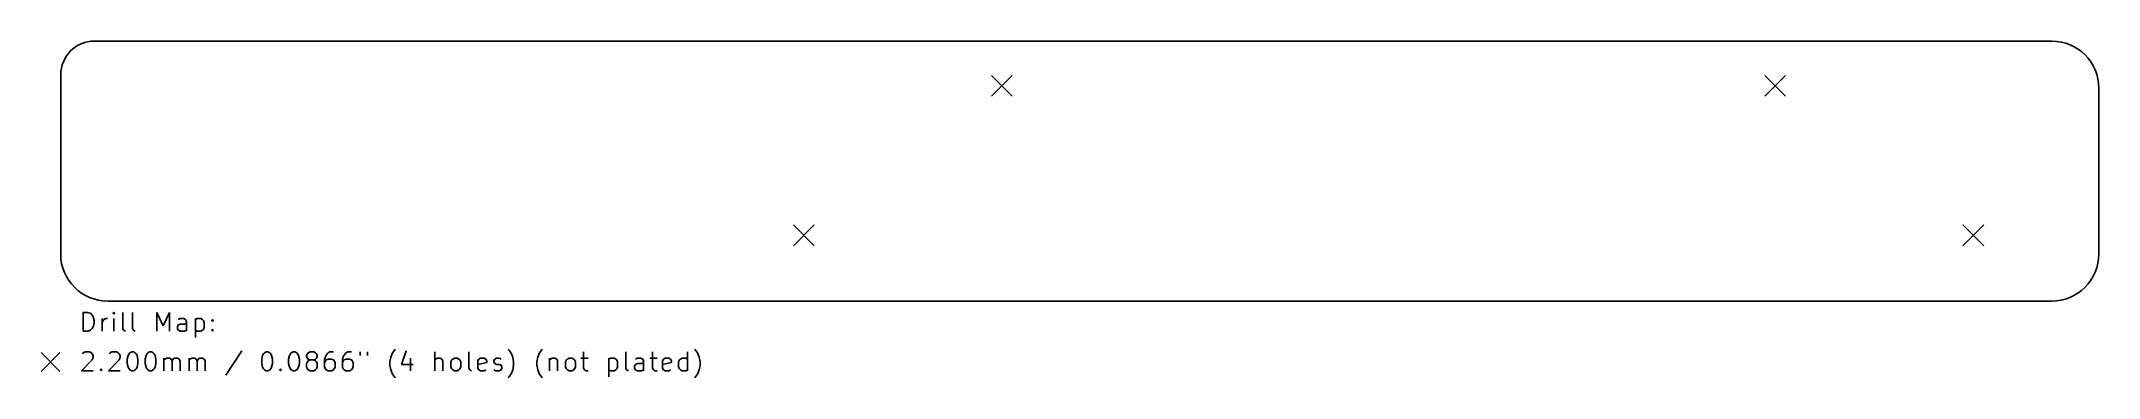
# Model space of a CAD drawing. Extents: x 25 to 244, y -132 to -97.
import ezdxf

# ---------------------------------------------------------------- set-up
doc = ezdxf.new("R2010")
doc.units = 0
doc.layers.add('BLACK', color=7, linetype='CONTINUOUS')

msp = doc.modelspace()

# ---------------------------------------------------------------- linework, layer by layer
at = {"layer": 'BLACK', "linetype": 'CONTINUOUS'}
for p, q in [((30.8611, -96.6533), (238.785, -96.6533)), ((27.2797, -119.285), (27.2797, -100.235)), ((126.167, -100.322), (128.367, -102.522)), ((128.367, -100.322), (126.167, -102.522)), ((208.31, -100.322), (210.51, -102.522)), ((210.51, -100.322), (208.31, -102.522)), ((243.789, -101.657), (243.789, -119.285)), ((105.123, -116.197), (107.323, -118.397)), ((107.323, -116.197), (105.123, -118.397)), ((229.354, -116.197), (231.554, -118.397)), ((231.554, -116.197), (229.354, -118.397)), ((238.785, -124.289), (32.2835, -124.289)), ((29.6809, -127.489), (29.6809, -125.489)), ((29.6809, -125.489), (30.1571, -125.489)), ((30.1571, -125.489), (30.4428, -125.584)), ((30.4428, -125.584), (30.6333, -125.775)), ((30.6333, -125.775), (30.7285, -125.965)), ((30.7285, -125.965), (30.8237, -126.346)), ((30.8237, -126.632), (30.7285, -127.013)), ((30.8237, -126.346), (30.8237, -126.632)), ((31.6809, -127.489), (31.6809, -126.155)), ((31.6809, -126.536), (31.7761, -126.346)), ((31.7761, -126.346), (31.8714, -126.251)), ((31.8714, -126.251), (32.0618, -126.155)), ((32.0618, -126.155), (32.2523, -126.155)), ((32.919, -125.489), (32.8237, -125.584)), ((32.8237, -125.584), (32.919, -125.679)), ((33.0142, -125.584), (32.919, -125.489)), ((32.919, -125.489), (32.919, -125.679)), ((32.919, -125.679), (33.0142, -125.584)), ((32.919, -127.489), (32.919, -126.155)), ((33.8714, -127.203), (33.8714, -125.489)), ((34.919, -127.203), (34.919, -125.489)), ((37.4904, -127.489), (37.4904, -125.489)), ((37.4904, -125.489), (38.1571, -126.917)), ((38.1571, -126.917), (38.8237, -125.489)), ((38.8237, -125.489), (38.8237, -127.489)), ((39.9666, -126.155), (39.7761, -126.251)), ((39.7761, -126.822), (39.9666, -126.727)), ((40.3476, -126.155), (39.9666, -126.155)), ((39.9666, -126.727), (40.4428, -126.727)), ((40.538, -126.251), (40.3476, -126.155)), ((40.4428, -126.727), (40.6333, -126.632)), ((40.6333, -126.441), (40.538, -126.251)), ((40.6333, -127.489), (40.6333, -126.441)), ((41.5857, -126.155), (41.5857, -128.155)), ((41.5857, -126.251), (41.7761, -126.155)), ((41.7761, -126.155), (42.1571, -126.155)), ((42.1571, -126.155), (42.3476, -126.251)), ((42.3476, -126.251), (42.4428, -126.346)), ((42.4428, -126.346), (42.538, -126.536)), ((42.538, -126.536), (42.538, -127.108)), ((43.2999, -126.346), (43.3952, -126.251)), ((43.3952, -126.441), (43.2999, -126.346)), ((43.3952, -126.251), (43.4904, -126.346)), ((43.3952, -126.251), (43.3952, -126.441)), ((43.4904, -126.346), (43.3952, -126.441)), ((30.1571, -127.489), (29.6809, -127.489)), ((30.4428, -127.394), (30.1571, -127.489)), ((30.6333, -127.203), (30.4428, -127.394)), ((30.7285, -127.013), (30.6333, -127.203)), ((33.9666, -127.394), (33.8714, -127.203)), ((34.1571, -127.489), (33.9666, -127.394)), ((35.0142, -127.394), (34.919, -127.203)), ((35.2047, -127.489), (35.0142, -127.394)), ((39.6809, -127.013), (39.7761, -126.822)), ((39.6809, -127.203), (39.6809, -127.013)), ((39.7761, -127.394), (39.6809, -127.203)), ((39.9666, -127.489), (39.7761, -127.394)), ((40.4428, -127.489), (39.9666, -127.489)), ((40.6333, -127.394), (40.4428, -127.489)), ((41.7761, -127.489), (41.5857, -127.394)), ((42.1571, -127.489), (41.7761, -127.489)), ((42.3476, -127.394), (42.1571, -127.489)), ((42.4428, -127.298), (42.3476, -127.394)), ((42.538, -127.108), (42.4428, -127.298)), ((43.2999, -127.394), (43.3952, -127.298)), ((43.3952, -127.489), (43.2999, -127.394)), ((43.3952, -127.298), (43.4904, -127.394)), ((43.3952, -127.298), (43.3952, -127.489)), ((43.4904, -127.394), (43.3952, -127.489)), ((25.2047, -129.764), (27.2047, -131.764)), ((27.2047, -129.764), (25.2047, -131.764)), ((30.6333, -130.546), (29.4904, -131.689)), ((29.5857, -129.879), (29.6809, -129.784)), ((29.6809, -129.784), (29.8714, -129.689)), ((29.8714, -129.689), (30.3476, -129.689)), ((30.3476, -129.689), (30.538, -129.784)), ((30.538, -129.784), (30.6333, -129.879)), ((30.6333, -129.879), (30.7285, -130.07)), ((30.7285, -130.26), (30.6333, -130.546)), ((30.7285, -130.07), (30.7285, -130.26)), ((33.4904, -130.546), (32.3476, -131.689)), ((32.4428, -129.879), (32.538, -129.784)), ((32.538, -129.784), (32.7285, -129.689)), ((32.7285, -129.689), (33.2047, -129.689)), ((33.2047, -129.689), (33.3952, -129.784)), ((33.3952, -129.784), (33.4904, -129.879)), ((33.4904, -129.879), (33.5857, -130.07)), ((33.5857, -130.26), (33.4904, -130.546)), ((33.5857, -130.07), (33.5857, -130.26)), ((34.3476, -130.451), (34.4428, -130.07)), ((34.3476, -130.927), (34.3476, -130.451)), ((34.4428, -131.308), (34.3476, -130.927)), ((34.4428, -130.07), (34.538, -129.879)), ((34.538, -129.879), (34.6333, -129.784)), ((34.6333, -129.784), (34.8237, -129.689)), ((34.8237, -129.689), (35.0142, -129.689)), ((35.0142, -129.689), (35.2047, -129.784)), ((35.2047, -129.784), (35.2999, -129.879)), ((35.2999, -129.879), (35.3952, -130.07)), ((35.3952, -130.07), (35.4904, -130.451)), ((35.4904, -130.927), (35.3952, -131.308)), ((35.4904, -130.451), (35.4904, -130.927)), ((36.2523, -130.451), (36.3476, -130.07)), ((36.2523, -130.927), (36.2523, -130.451)), ((36.3476, -131.308), (36.2523, -130.927)), ((36.3476, -130.07), (36.4428, -129.879)), ((36.4428, -129.879), (36.538, -129.784)), ((36.538, -129.784), (36.7285, -129.689)), ((36.7285, -129.689), (36.919, -129.689)), ((36.919, -129.689), (37.1095, -129.784)), ((37.1095, -129.784), (37.2047, -129.879)), ((37.2047, -129.879), (37.2999, -130.07)), ((37.2999, -130.07), (37.3952, -130.451)), ((37.3952, -130.927), (37.2999, -131.308)), ((37.3952, -130.451), (37.3952, -130.927)), ((38.2523, -131.689), (38.2523, -130.355)), ((38.2523, -130.546), (38.3476, -130.451)), ((38.3476, -130.451), (38.538, -130.355)), ((38.538, -130.355), (38.8237, -130.355)), ((38.8237, -130.355), (39.0142, -130.451)), ((39.0142, -130.451), (39.1095, -130.641)), ((39.1095, -130.641), (39.2047, -130.451)), ((39.1095, -130.641), (39.1095, -131.689)), ((39.2047, -130.451), (39.3952, -130.355)), ((39.3952, -130.355), (39.6809, -130.355)), ((39.6809, -130.355), (39.8714, -130.451)), ((39.8714, -130.451), (39.9666, -130.641)), ((39.9666, -130.641), (39.9666, -131.689)), ((40.919, -131.689), (40.919, -130.355)), ((40.919, -130.546), (41.0142, -130.451)), ((41.0142, -130.451), (41.2047, -130.355)), ((41.2047, -130.355), (41.4904, -130.355)), ((41.4904, -130.355), (41.6809, -130.451)), ((41.6809, -130.451), (41.7761, -130.641)), ((41.7761, -130.641), (41.8714, -130.451)), ((41.7761, -130.641), (41.7761, -131.689)), ((41.8714, -130.451), (42.0618, -130.355)), ((42.0618, -130.355), (42.3476, -130.355)), ((42.3476, -130.355), (42.538, -130.451)), ((42.538, -130.451), (42.6333, -130.641)), ((42.6333, -130.641), (42.6333, -131.689)), ((46.538, -129.594), (44.8237, -132.165)), ((48.6333, -130.451), (48.7285, -130.07)), ((48.6333, -130.927), (48.6333, -130.451)), ((48.7285, -131.308), (48.6333, -130.927)), ((48.7285, -130.07), (48.8237, -129.879)), ((48.8237, -129.879), (48.919, -129.784)), ((48.919, -129.784), (49.1095, -129.689)), ((49.1095, -129.689), (49.2999, -129.689)), ((49.2999, -129.689), (49.4904, -129.784)), ((49.4904, -129.784), (49.5857, -129.879)), ((49.5857, -129.879), (49.6809, -130.07)), ((49.6809, -130.07), (49.7761, -130.451)), ((49.7761, -130.927), (49.6809, -131.308)), ((49.7761, -130.451), (49.7761, -130.927)), ((51.4904, -130.451), (51.5857, -130.07)), ((51.4904, -130.927), (51.4904, -130.451)), ((51.5857, -131.308), (51.4904, -130.927)), ((51.5857, -130.07), (51.6809, -129.879)), ((51.6809, -129.879), (51.7761, -129.784)), ((51.7761, -129.784), (51.9666, -129.689)), ((51.9666, -129.689), (52.1571, -129.689)), ((52.1571, -129.689), (52.3476, -129.784)), ((52.3476, -129.784), (52.4428, -129.879)), ((52.4428, -129.879), (52.538, -130.07)), ((52.538, -130.07), (52.6333, -130.451)), ((52.6333, -130.927), (52.538, -131.308)), ((52.6333, -130.451), (52.6333, -130.927)), ((53.3952, -130.07), (53.4904, -129.879)), ((53.3952, -130.165), (53.3952, -130.07)), ((53.4904, -130.355), (53.3952, -130.165)), ((53.4904, -130.736), (53.3952, -130.927)), ((53.3952, -130.927), (53.3952, -131.308)), ((53.4904, -129.879), (53.5857, -129.784)), ((53.5857, -130.451), (53.4904, -130.355)), ((53.5857, -130.641), (53.4904, -130.736)), ((53.5857, -129.784), (53.7761, -129.689)), ((53.7761, -130.546), (53.5857, -130.451)), ((53.7761, -130.546), (53.5857, -130.641)), ((53.7761, -129.689), (54.1571, -129.689)), ((54.1571, -130.546), (53.7761, -130.546)), ((54.1571, -129.689), (54.3476, -129.784)), ((54.3476, -130.451), (54.1571, -130.546)), ((54.3476, -130.641), (54.1571, -130.546)), ((54.3476, -129.784), (54.4428, -129.879)), ((54.4428, -130.355), (54.3476, -130.451)), ((54.4428, -130.736), (54.3476, -130.641)), ((54.4428, -129.879), (54.538, -130.07)), ((54.538, -130.165), (54.4428, -130.355)), ((54.538, -130.927), (54.4428, -130.736)), ((54.538, -130.07), (54.538, -130.165)), ((54.538, -131.308), (54.538, -130.927)), ((55.3952, -130.165), (55.2999, -130.546)), ((55.2999, -130.546), (55.2999, -131.308)), ((55.3952, -130.641), (55.2999, -130.832)), ((55.5857, -129.879), (55.3952, -130.165)), ((55.4904, -130.546), (55.3952, -130.641)), ((55.6809, -130.451), (55.4904, -130.546)), ((55.6809, -129.784), (55.5857, -129.879)), ((55.8714, -129.689), (55.6809, -129.784)), ((56.0618, -130.451), (55.6809, -130.451)), ((56.2523, -129.689), (55.8714, -129.689)), ((56.2523, -130.546), (56.0618, -130.451)), ((56.3476, -130.641), (56.2523, -130.546)), ((56.4428, -130.832), (56.3476, -130.641)), ((56.4428, -131.308), (56.4428, -130.832)), ((57.2999, -130.165), (57.2047, -130.546)), ((57.2047, -130.546), (57.2047, -131.308)), ((57.2999, -130.641), (57.2047, -130.832)), ((57.4904, -129.879), (57.2999, -130.165)), ((57.3952, -130.546), (57.2999, -130.641)), ((57.5857, -130.451), (57.3952, -130.546)), ((57.5857, -129.784), (57.4904, -129.879)), ((57.7761, -129.689), (57.5857, -129.784)), ((57.9666, -130.451), (57.5857, -130.451)), ((58.1571, -129.689), (57.7761, -129.689)), ((58.1571, -130.546), (57.9666, -130.451)), ((58.2523, -130.641), (58.1571, -130.546)), ((58.3476, -130.832), (58.2523, -130.641)), ((58.3476, -131.308), (58.3476, -130.832)), ((59.1095, -129.689), (59.1095, -130.07)), ((59.8714, -129.689), (59.8714, -130.07)), ((62.2523, -130.736), (62.3476, -130.26)), ((62.2523, -131.117), (62.2523, -130.736)), ((62.3476, -131.594), (62.2523, -131.117)), ((62.3476, -130.26), (62.4428, -129.975)), ((62.4428, -129.975), (62.538, -129.784)), ((62.538, -129.784), (62.7285, -129.498)), ((62.7285, -129.498), (62.8238, -129.403)), ((63.9666, -129.594), (63.4904, -131.022)), ((63.4904, -131.022), (64.7285, -131.022)), ((64.4428, -130.355), (64.4428, -131.689)), ((67.0142, -131.689), (67.0142, -129.689)), ((67.1095, -130.451), (67.0142, -130.546)), ((67.2999, -130.355), (67.1095, -130.451)), ((67.5857, -130.355), (67.2999, -130.355)), ((67.7761, -130.451), (67.5857, -130.355)), ((67.8714, -130.641), (67.7761, -130.451)), ((67.8714, -131.689), (67.8714, -130.641)), ((68.7285, -130.736), (68.8238, -130.546)), ((68.7285, -131.308), (68.7285, -130.736)), ((68.8238, -130.546), (68.919, -130.451)), ((68.919, -130.451), (69.1095, -130.355)), ((69.1095, -130.355), (69.3952, -130.355)), ((69.3952, -130.355), (69.5857, -130.451)), ((69.5857, -130.451), (69.6809, -130.546)), ((69.6809, -130.546), (69.7761, -130.736)), ((69.7761, -130.736), (69.7761, -131.308)), ((70.6333, -131.403), (70.6333, -129.689)), ((71.5857, -130.641), (71.6809, -130.451)), ((71.5857, -131.403), (71.5857, -130.641)), ((72.538, -130.832), (71.5857, -131.022)), ((71.6809, -130.451), (71.8714, -130.355)), ((71.8714, -130.355), (72.2523, -130.355)), ((72.2523, -130.355), (72.4428, -130.451)), ((72.4428, -130.451), (72.538, -130.641)), ((72.538, -130.641), (72.538, -130.832)), ((73.2999, -130.641), (73.3952, -130.451)), ((73.2999, -130.736), (73.2999, -130.641)), ((73.3952, -130.927), (73.2999, -130.736)), ((73.3952, -130.451), (73.5857, -130.355)), ((73.5857, -131.022), (73.3952, -130.927)), ((73.5857, -130.355), (73.8714, -130.355)), ((73.8714, -131.022), (73.5857, -131.022)), ((73.8714, -130.355), (74.0618, -130.451)), ((74.0618, -131.117), (73.8714, -131.022)), ((74.1571, -131.308), (74.0618, -131.117)), ((74.919, -129.498), (74.8238, -129.403)), ((75.1095, -129.784), (74.919, -129.498)), ((75.2047, -129.975), (75.1095, -129.784)), ((75.2999, -130.26), (75.2047, -129.975)), ((75.3952, -130.736), (75.2999, -130.26)), ((75.2999, -131.594), (75.3952, -131.117)), ((75.3952, -131.117), (75.3952, -130.736)), ((77.8714, -130.736), (77.9666, -130.26)), ((77.8714, -131.117), (77.8714, -130.736)), ((77.9666, -131.594), (77.8714, -131.117)), ((77.9666, -130.26), (78.0618, -129.975)), ((78.0618, -129.975), (78.1571, -129.784)), ((78.1571, -129.784), (78.3476, -129.498)), ((78.3476, -129.498), (78.4428, -129.403)), ((79.2047, -130.355), (79.2047, -131.689)), ((79.2047, -130.546), (79.2999, -130.451)), ((79.2999, -130.451), (79.4904, -130.355)), ((79.4904, -130.355), (79.7761, -130.355)), ((79.7761, -130.355), (79.9666, -130.451)), ((79.9666, -130.451), (80.0618, -130.641)), ((80.0618, -130.641), (80.0618, -131.689)), ((80.919, -130.736), (81.0142, -130.546)), ((80.919, -131.308), (80.919, -130.736)), ((81.0142, -130.546), (81.1095, -130.451)), ((81.1095, -130.451), (81.2999, -130.355)), ((81.2999, -130.355), (81.5857, -130.355)), ((81.5857, -130.355), (81.7761, -130.451)), ((81.7761, -130.451), (81.8714, -130.546)), ((81.8714, -130.546), (81.9666, -130.736)), ((81.9666, -130.736), (81.9666, -131.308)), ((82.538, -130.355), (83.2999, -130.355)), ((82.8238, -129.689), (82.8238, -131.403)), ((85.4904, -130.355), (85.4904, -132.355)), ((85.4904, -130.451), (85.6809, -130.355)), ((85.6809, -130.355), (86.0618, -130.355)), ((86.0618, -130.355), (86.2523, -130.451)), ((86.2523, -130.451), (86.3476, -130.546)), ((86.3476, -130.546), (86.4428, -130.736)), ((86.4428, -130.736), (86.4428, -131.308)), ((87.2999, -131.403), (87.2999, -129.689)), ((88.2523, -131.213), (88.3476, -131.022)), ((88.538, -130.355), (88.3476, -130.451)), ((88.3476, -131.022), (88.538, -130.927)), ((88.919, -130.355), (88.538, -130.355)), ((88.538, -130.927), (89.0142, -130.927)), ((89.1095, -130.451), (88.919, -130.355)), ((89.0142, -130.927), (89.2047, -130.832)), ((89.2047, -130.641), (89.1095, -130.451)), ((89.2047, -131.689), (89.2047, -130.641)), ((89.8714, -130.355), (90.6333, -130.355)), ((90.1571, -129.689), (90.1571, -131.403)), ((91.2047, -130.641), (91.2999, -130.451)), ((91.2047, -131.403), (91.2047, -130.641)), ((92.1571, -130.832), (91.2047, -131.022)), ((91.2999, -130.451), (91.4904, -130.355)), ((91.4904, -130.355), (91.8714, -130.355)), ((91.8714, -130.355), (92.0618, -130.451)), ((92.0618, -130.451), (92.1571, -130.641)), ((92.1571, -130.641), (92.1571, -130.832)), ((92.919, -130.736), (93.0142, -130.546)), ((92.919, -131.308), (92.919, -130.736)), ((93.0142, -130.546), (93.1095, -130.451)), ((93.1095, -130.451), (93.2999, -130.355)), ((93.2999, -130.355), (93.6809, -130.355)), ((93.6809, -130.355), (93.8714, -130.451)), ((93.8714, -131.689), (93.8714, -129.689)), ((94.7285, -129.498), (94.6333, -129.403)), ((94.919, -129.784), (94.7285, -129.498)), ((95.0142, -129.975), (94.919, -129.784)), ((95.1095, -130.26), (95.0142, -129.975)), ((95.2047, -130.736), (95.1095, -130.26)), ((95.1095, -131.594), (95.2047, -131.117)), ((95.2047, -131.117), (95.2047, -130.736)), ((29.4904, -131.689), (30.7285, -131.689)), ((31.4904, -131.594), (31.5857, -131.498)), ((31.5857, -131.689), (31.4904, -131.594)), ((31.5857, -131.498), (31.6809, -131.594)), ((31.5857, -131.498), (31.5857, -131.689)), ((31.6809, -131.594), (31.5857, -131.689)), ((32.3476, -131.689), (33.5857, -131.689)), ((34.538, -131.498), (34.4428, -131.308)), ((34.6333, -131.594), (34.538, -131.498)), ((34.8237, -131.689), (34.6333, -131.594)), ((35.0142, -131.689), (34.8237, -131.689)), ((35.2047, -131.594), (35.0142, -131.689)), ((35.2999, -131.498), (35.2047, -131.594)), ((35.3952, -131.308), (35.2999, -131.498)), ((36.4428, -131.498), (36.3476, -131.308)), ((36.538, -131.594), (36.4428, -131.498)), ((36.7285, -131.689), (36.538, -131.594)), ((36.919, -131.689), (36.7285, -131.689)), ((37.1095, -131.594), (36.919, -131.689)), ((37.2047, -131.498), (37.1095, -131.594)), ((37.2999, -131.308), (37.2047, -131.498)), ((48.8237, -131.498), (48.7285, -131.308)), ((48.919, -131.594), (48.8237, -131.498)), ((49.1095, -131.689), (48.919, -131.594)), ((49.2999, -131.689), (49.1095, -131.689)), ((49.4904, -131.594), (49.2999, -131.689)), ((49.5857, -131.498), (49.4904, -131.594)), ((49.6809, -131.308), (49.5857, -131.498)), ((50.538, -131.594), (50.6333, -131.498)), ((50.6333, -131.689), (50.538, -131.594)), ((50.6333, -131.498), (50.7285, -131.594)), ((50.6333, -131.498), (50.6333, -131.689)), ((50.7285, -131.594), (50.6333, -131.689)), ((51.6809, -131.498), (51.5857, -131.308)), ((51.7761, -131.594), (51.6809, -131.498)), ((51.9666, -131.689), (51.7761, -131.594)), ((52.1571, -131.689), (51.9666, -131.689)), ((52.3476, -131.594), (52.1571, -131.689)), ((52.4428, -131.498), (52.3476, -131.594)), ((52.538, -131.308), (52.4428, -131.498)), ((53.3952, -131.308), (53.4904, -131.498)), ((53.4904, -131.498), (53.5857, -131.594)), ((53.5857, -131.594), (53.7761, -131.689)), ((53.7761, -131.689), (54.1571, -131.689)), ((54.1571, -131.689), (54.3476, -131.594)), ((54.3476, -131.594), (54.4428, -131.498)), ((54.4428, -131.498), (54.538, -131.308)), ((55.2999, -131.308), (55.3952, -131.498)), ((55.3952, -131.498), (55.4904, -131.594)), ((55.4904, -131.594), (55.6809, -131.689)), ((55.6809, -131.689), (56.0618, -131.689)), ((56.0618, -131.689), (56.2523, -131.594)), ((56.2523, -131.594), (56.3476, -131.498)), ((56.3476, -131.498), (56.4428, -131.308)), ((57.2047, -131.308), (57.2999, -131.498)), ((57.2999, -131.498), (57.3952, -131.594)), ((57.3952, -131.594), (57.5857, -131.689)), ((57.5857, -131.689), (57.9666, -131.689)), ((57.9666, -131.689), (58.1571, -131.594)), ((58.1571, -131.594), (58.2523, -131.498)), ((58.2523, -131.498), (58.3476, -131.308)), ((62.4428, -131.879), (62.3476, -131.594)), ((62.538, -132.07), (62.4428, -131.879)), ((62.7285, -132.355), (62.538, -132.07)), ((62.8238, -132.451), (62.7285, -132.355)), ((68.8238, -131.498), (68.7285, -131.308)), ((68.919, -131.594), (68.8238, -131.498)), ((69.1095, -131.689), (68.919, -131.594)), ((69.3952, -131.689), (69.1095, -131.689)), ((69.5857, -131.594), (69.3952, -131.689)), ((69.6809, -131.498), (69.5857, -131.594)), ((69.7761, -131.308), (69.6809, -131.498)), ((70.7285, -131.594), (70.6333, -131.403)), ((70.919, -131.689), (70.7285, -131.594)), ((71.6809, -131.594), (71.5857, -131.403)), ((71.8714, -131.689), (71.6809, -131.594)), ((72.2523, -131.689), (71.8714, -131.689)), ((72.4428, -131.594), (72.2523, -131.689)), ((73.2999, -131.594), (73.4904, -131.689)), ((73.4904, -131.689), (73.8714, -131.689)), ((73.8714, -131.689), (74.0618, -131.594)), ((74.0618, -131.594), (74.1571, -131.403)), ((74.1571, -131.403), (74.1571, -131.308)), ((74.8238, -132.451), (74.919, -132.355)), ((74.919, -132.355), (75.1095, -132.07)), ((75.1095, -132.07), (75.2047, -131.879)), ((75.2047, -131.879), (75.2999, -131.594)), ((78.0618, -131.879), (77.9666, -131.594)), ((78.1571, -132.07), (78.0618, -131.879)), ((78.3476, -132.355), (78.1571, -132.07)), ((78.4428, -132.451), (78.3476, -132.355)), ((81.0142, -131.498), (80.919, -131.308)), ((81.1095, -131.594), (81.0142, -131.498)), ((81.2999, -131.689), (81.1095, -131.594)), ((81.5857, -131.689), (81.2999, -131.689)), ((81.7761, -131.594), (81.5857, -131.689)), ((81.8714, -131.498), (81.7761, -131.594)), ((81.9666, -131.308), (81.8714, -131.498)), ((82.8238, -131.403), (82.919, -131.594)), ((82.919, -131.594), (83.1095, -131.689)), ((83.1095, -131.689), (83.2999, -131.689)), ((85.6809, -131.689), (85.4904, -131.594)), ((86.0618, -131.689), (85.6809, -131.689)), ((86.2523, -131.594), (86.0618, -131.689)), ((86.3476, -131.498), (86.2523, -131.594)), ((86.4428, -131.308), (86.3476, -131.498)), ((87.3952, -131.594), (87.2999, -131.403)), ((87.5857, -131.689), (87.3952, -131.594)), ((88.2523, -131.403), (88.2523, -131.213)), ((88.3476, -131.594), (88.2523, -131.403)), ((88.538, -131.689), (88.3476, -131.594)), ((89.0142, -131.689), (88.538, -131.689)), ((89.2047, -131.594), (89.0142, -131.689)), ((90.1571, -131.403), (90.2523, -131.594)), ((90.2523, -131.594), (90.4428, -131.689)), ((90.4428, -131.689), (90.6333, -131.689)), ((91.2999, -131.594), (91.2047, -131.403)), ((91.4904, -131.689), (91.2999, -131.594)), ((91.8714, -131.689), (91.4904, -131.689)), ((92.0618, -131.594), (91.8714, -131.689)), ((93.0142, -131.498), (92.919, -131.308)), ((93.1095, -131.594), (93.0142, -131.498)), ((93.2999, -131.689), (93.1095, -131.594)), ((93.6809, -131.689), (93.2999, -131.689)), ((93.8714, -131.594), (93.6809, -131.689)), ((94.6333, -132.451), (94.7285, -132.355)), ((94.7285, -132.355), (94.919, -132.07)), ((94.919, -132.07), (95.0142, -131.879)), ((95.0142, -131.879), (95.1095, -131.594))]:
    msp.add_line(p, q, dxfattribs=at)
at = {"layer": 'BLACK'}
for centre, radius, start, end in [((30.8611, -100.235), 3.5814, 90, 180), ((238.785, -101.657), 5.0038, 0.000573, 90), ((32.2835, -119.285), 5.0038, -180, -90), ((238.785, -119.285), 5.0038, -90, 0.000573)]:
    msp.add_arc(centre, radius, start, end, dxfattribs=at)

doc.saveas('drawing.dxf')
